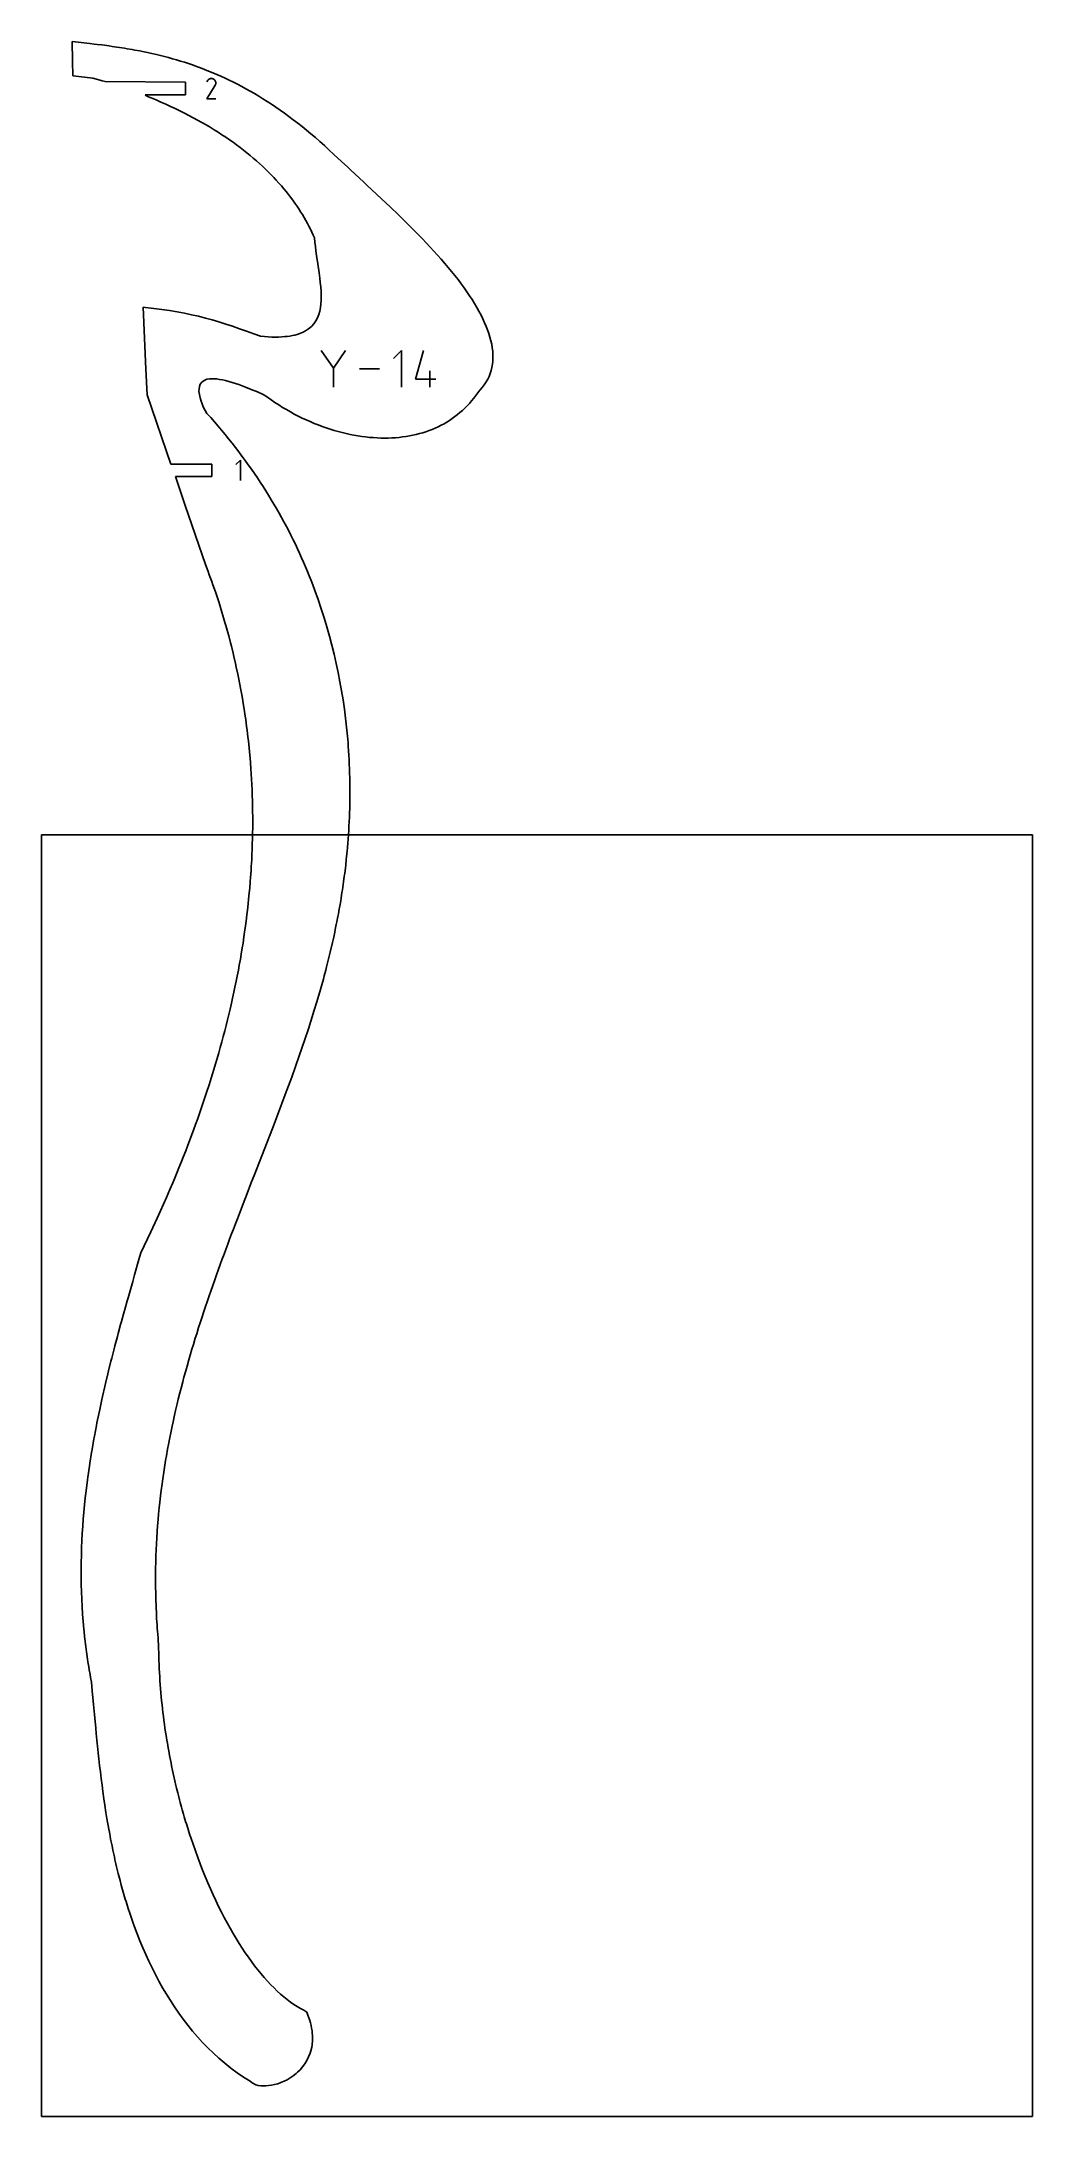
# Model space of a CAD drawing. Extents: x 0 to 216, y 0 to 452.
import ezdxf

# ---------------------------------------------------------------- set-up
doc = ezdxf.new("R2010")
doc.units = 0

msp = doc.modelspace()

# ---------------------------------------------------------------- linework, layer by layer
at = {"layer": 'annotation', "color": 1}
for p, q in [((36.154272, 443.777804), (36.025224, 443.530253)), ((36.256682, 443.923024), (36.154272, 443.777804)), ((36.379552, 444.044248), (36.256682, 443.923024)), ((36.519143, 444.140507), (36.379552, 444.044248)), ((36.67172, 444.210829), (36.519143, 444.140507)), ((36.833546, 444.254244), (36.67172, 444.210829)), ((37.000883, 444.269781), (36.833546, 444.254244)), ((37.169995, 444.25647), (37.000883, 444.269781)), ((37.337144, 444.213338), (37.169995, 444.25647)), ((37.498595, 444.139417), (37.337144, 444.213338)), ((37.642996, 444.036879), (37.498595, 444.139417)), ((37.498595, 444.139417), (37.498595, 444.139417)), ((37.76373, 443.913834), (37.642996, 444.036879)), ((37.859725, 443.774053), (37.76373, 443.913834)), ((37.929907, 443.621307), (37.859725, 443.774053)), ((37.973202, 443.459367), (37.929907, 443.621307)), ((37.988537, 443.292005), (37.973202, 443.459367)), ((37.974838, 443.122991), (37.988537, 443.292005)), ((36.022449, 439.844466), (37.838561, 442.768174)), ((37.987869, 439.844466), (36.022449, 439.844466)), ((37.838561, 442.768174), (37.840732, 442.770861)), ((37.838561, 442.768174), (37.838561, 442.768174)), ((37.840732, 442.770861), (37.842814, 442.77357)), ((37.842814, 442.77357), (37.844821, 442.776325)), ((37.844821, 442.776325), (37.846766, 442.779149)), ((37.846766, 442.779149), (37.848663, 442.782064)), ((37.848663, 442.782064), (37.850526, 442.785093)), ((37.850526, 442.785093), (37.852368, 442.788259)), ((37.852368, 442.788259), (37.854203, 442.791585)), ((37.854203, 442.791585), (37.856045, 442.795094)), ((37.856045, 442.795094), (37.931032, 442.956097)), ((37.856045, 442.795094), (37.856045, 442.795094)), ((37.931032, 442.956097), (37.974838, 443.122991)), ((63.57753, 381.100956), (60.901516, 384.970838)), ((66.253042, 384.970838), (63.57753, 381.100956)), ((78.440504, 384.970587), (76.656997, 383.186577)), ((78.440504, 376.948078), (78.440504, 384.970587)), ((81.448693, 378.731584), (83.227672, 384.970587)), ((63.57753, 381.412378), (63.57753, 376.947826)), ((73.64906, 380.959332), (69.262489, 380.959332)), ((84.567943, 376.948078), (84.567943, 380.511066)), ((85.903183, 378.731584), (81.448693, 378.731584)), ((43.363407, 361.086866), (42.366943, 360.090121)), ((43.363407, 356.604606), (43.363407, 361.086866))]:
    msp.add_line(p, q, dxfattribs=at)
at = {"layer": 'boundary', "color": 5}
for p, q in [((7.987882, 452.171259), (6.6675, 452.31788)), ((6.6675, 452.31788), (6.749402, 448.02456)), ((6.749402, 448.02456), (6.82789, 444.821849)), ((9.876492, 451.9614), (7.987882, 452.171259)), ((10.529109, 451.884543), (9.876492, 451.9614)), ((11.49485, 451.770701), (10.529109, 451.884543)), ((12.134095, 451.690928), (11.49485, 451.770701)), ((13.122658, 451.567428), (12.134095, 451.690928)), ((13.749521, 451.483607), (13.122658, 451.567428)), ((14.760281, 451.348274), (13.749521, 451.483607)), ((15.375579, 451.259415), (14.760281, 451.348274)), ((16.407972, 451.110119), (15.375579, 451.259415)), ((17.012383, 451.015332), (16.407972, 451.110119)), ((18.065834, 450.849903), (17.012383, 451.015332)), ((18.659991, 450.748255), (18.065834, 450.849903)), ((19.734114, 450.564235), (18.659991, 450.748255)), ((20.318586, 450.455008), (19.734114, 450.564235)), ((21.413116, 450.249995), (20.318586, 450.455008)), ((21.98835, 450.132432), (21.413116, 450.249995)), ((23.103061, 449.904078), (21.98835, 450.132432)), ((23.669475, 449.777522), (23.103061, 449.904078)), ((25.086545, 449.455889), (23.669475, 449.777522)), ((25.939248, 449.24899), (25.086545, 449.455889)), ((26.794817, 449.032078), (25.939248, 449.24899)), ((27.653245, 448.804809), (26.794817, 449.032078)), ((28.514689, 448.56677), (27.653245, 448.804809)), ((29.379076, 448.317664), (28.514689, 448.56677)), ((30.24644, 448.056953), (29.379076, 448.317664)), ((31.116866, 447.784375), (30.24644, 448.056953)), ((6.82789, 444.821849), (9.33533, 444.552583)), ((9.33533, 444.552583), (11.202723, 444.352337)), ((11.202723, 444.352337), (11.977912, 444.129421)), ((11.977912, 444.129421), (12.468926, 443.988553)), ((12.468926, 443.988553), (13.244997, 443.756843)), ((13.244997, 443.756843), (13.833635, 443.580196)), ((13.833635, 443.580196), (31.34698, 443.430195)), ((31.990289, 447.499464), (31.116866, 447.784375)), ((31.34698, 443.430195), (31.34698, 440.684195)), ((32.866755, 447.201951), (31.990289, 447.499464)), ((33.746273, 446.891327), (32.866755, 447.201951)), ((34.62886, 446.567259), (33.746273, 446.891327)), ((35.514579, 446.229315), (34.62886, 446.567259)), ((36.403444, 445.877252), (35.514579, 446.229315)), ((37.295408, 445.510575), (36.403444, 445.877252)), ((38.190536, 445.128913), (37.295408, 445.510575)), ((39.088836, 444.731858), (38.190536, 445.128913)), ((39.990367, 444.319103), (39.088836, 444.731858)), ((40.894971, 443.890261), (39.990367, 444.319103)), ((41.802895, 443.444916), (40.894971, 443.890261)), ((42.714017, 442.982761), (41.802895, 443.444916)), ((31.34698, 440.684195), (22.609255, 440.684196)), ((22.609255, 440.684196), (23.103653, 440.336349)), ((23.103653, 440.336349), (23.853284, 440.0318)), ((23.853284, 440.0318), (24.945219, 439.579231)), ((24.945219, 439.579231), (26.020071, 439.119418)), ((26.020071, 439.119418), (27.07786, 438.65265)), ((43.62838, 442.503364), (42.714017, 442.982761)), ((44.545944, 442.006437), (43.62838, 442.503364)), ((45.466773, 441.491507), (44.545944, 442.006437)), ((46.390859, 440.958152), (45.466773, 441.491507)), ((47.318213, 440.406206), (46.390859, 440.958152)), ((48.248797, 439.835153), (47.318213, 440.406206)), ((49.182685, 439.24477), (48.248797, 439.835153)), ((50.119801, 438.634527), (49.182685, 439.24477)), ((27.07786, 438.65265), (28.118675, 438.178868)), ((28.118675, 438.178868), (29.142585, 437.698395)), ((29.142585, 437.698395), (30.149634, 437.211292)), ((30.149634, 437.211292), (31.139843, 436.717682)), ((31.139843, 436.717682), (32.113315, 436.217804)), ((32.113315, 436.217804), (33.070097, 435.711717)), ((33.070097, 435.711717), (34.01019, 435.199621)), ((34.01019, 435.199621), (34.933647, 434.681571)), ((34.933647, 434.681571), (35.840568, 434.157817)), ((51.060237, 438.004121), (50.119801, 438.634527)), ((52.003919, 437.353275), (51.060237, 438.004121)), ((52.950858, 436.681516), (52.003919, 437.353275)), ((53.901049, 435.988518), (52.950858, 436.681516)), ((54.854531, 435.273987), (53.901049, 435.988518)), ((55.811198, 434.537569), (54.854531, 435.273987)), ((56.771053, 433.778878), (55.811198, 434.537569)), ((35.840568, 434.157817), (36.731006, 433.628541)), ((36.731006, 433.628541), (37.604935, 433.093719)), ((37.604935, 433.093719), (38.462495, 432.553603)), ((38.462495, 432.553603), (39.303707, 432.008338)), ((39.303707, 432.008338), (40.128582, 431.458017)), ((40.128582, 431.458017), (40.937299, 430.902875)), ((40.937299, 430.902875), (41.729777, 430.342961)), ((41.729777, 430.342961), (42.506067, 429.778388)), ((42.506067, 429.778388), (43.266221, 429.20938)), ((57.734141, 432.9975), (56.771053, 433.778878)), ((58.700514, 432.193129), (57.734141, 432.9975)), ((59.669923, 431.365493), (58.700514, 432.193129)), ((60.642544, 430.514279), (59.669923, 431.365493)), ((61.618177, 429.6389), (60.642544, 430.514279)), ((43.266221, 429.20938), (44.010409, 428.636153)), ((44.010409, 428.636153), (44.738656, 428.05874)), ((44.738656, 428.05874), (45.45091, 427.477243)), ((45.45091, 427.477243), (46.147304, 426.891978)), ((46.147304, 426.891978), (46.827942, 426.302824)), ((46.827942, 426.302824), (47.492749, 425.710178)), ((47.492749, 425.710178), (48.141957, 425.114053)), ((62.596923, 428.739214), (61.618177, 429.6389)), ((63.698924, 427.707719), (62.596923, 428.739214)), ((65.326087, 426.178604), (63.698924, 427.707719)), ((66.702311, 424.889351), (65.326087, 426.178604)), ((48.141957, 425.114053), (48.77543, 424.514505)), ((48.77543, 424.514505), (49.393369, 423.911865)), ((49.393369, 423.911865), (49.995822, 423.306095)), ((49.995822, 423.306095), (50.58283, 422.697521)), ((50.58283, 422.697521), (51.154475, 422.08613)), ((51.154475, 422.08613), (51.71077, 421.472221)), ((51.71077, 421.472221), (52.251792, 420.855613)), ((52.251792, 420.855613), (52.777591, 420.23684)), ((67.320853, 424.331571), (66.702311, 424.889351)), ((70.226111, 421.627234), (67.320853, 424.331571)), ((70.823118, 421.087456), (70.226111, 421.627234)), ((74.152224, 417.977028), (70.823118, 421.087456)), ((52.777591, 420.23684), (53.288293, 419.61572)), ((53.288293, 419.61572), (53.783941, 418.992597)), ((53.783941, 418.992597), (54.264544, 418.36745)), ((54.264544, 418.36745), (54.730259, 417.740639)), ((54.730259, 417.740639), (55.181037, 417.112052)), ((55.181037, 417.112052), (55.617078, 416.481943)), ((55.617078, 416.481943), (56.038357, 415.850434)), ((75.975408, 416.25241), (74.152224, 417.977028)), ((77.791494, 414.508749), (75.975408, 416.25241)), ((56.038357, 415.850434), (56.444937, 415.217707)), ((56.444937, 415.217707), (56.836956, 414.583813)), ((56.836956, 414.583813), (57.21438, 413.94886)), ((57.21438, 413.94886), (57.577363, 413.313182)), ((57.577363, 413.313182), (57.925944, 412.676577)), ((57.925944, 412.676577), (58.260158, 412.039577)), ((58.260158, 412.039577), (58.579979, 411.401977)), ((79.589712, 412.749808), (77.791494, 414.508749)), ((81.359111, 410.979246), (79.589712, 412.749808)), ((58.579979, 411.401977), (58.88571, 410.7641)), ((58.88571, 410.7641), (59.177162, 410.126022)), ((59.177162, 410.126022), (59.454578, 409.48784)), ((59.454578, 409.48784), (59.563758, 408.591328)), ((59.563758, 408.591328), (59.660405, 407.629723)), ((59.660405, 407.629723), (59.777994, 406.655511)), ((82.983362, 409.308903), (81.359111, 410.979246)), ((83.834699, 408.415417), (82.983362, 409.308903)), ((84.672403, 407.521375), (83.834699, 408.415417)), ((85.495419, 406.627177), (84.672403, 407.521375)), ((59.777994, 406.655511), (59.911241, 405.672172)), ((59.911241, 405.672172), (60.177129, 403.854007)), ((60.177129, 403.854007), (60.467117, 401.875837)), ((86.302442, 405.73337), (85.495419, 406.627177)), ((87.092305, 404.840288), (86.302442, 405.73337)), ((87.863758, 403.948483), (87.092305, 404.840288)), ((88.615884, 403.058378), (87.863758, 403.948483)), ((89.347489, 402.170402), (88.615884, 403.058378)), ((60.467117, 401.875837), (60.624175, 400.737158)), ((60.624175, 400.737158), (60.738576, 399.770182)), ((60.738576, 399.770182), (60.830949, 398.817639)), ((60.830949, 398.817639), (60.89607, 397.882935)), ((90.057475, 401.285079), (89.347489, 402.170402)), ((90.7448, 400.402767), (90.057475, 401.285079)), ((91.408464, 399.524016), (90.7448, 400.402767)), ((92.047519, 398.649225), (91.408464, 399.524016)), ((92.661068, 397.778821), (92.047519, 398.649225)), ((22.675934, 394.351477), (22.168793, 394.406009)), ((22.168793, 394.406009), (22.760176, 380.888218)), ((24.489306, 394.147693), (22.675934, 394.351477)), ((26.233727, 393.920289), (24.489306, 394.147693)), ((27.917166, 393.668792), (26.233727, 393.920289)), ((29.547735, 393.392702), (27.917166, 393.668792)), ((60.610065, 393.530557), (60.39189, 392.77557)), ((60.767629, 394.323423), (60.610065, 393.530557)), ((60.870133, 395.150969), (60.767629, 394.323423)), ((60.922054, 395.94061), (60.870133, 395.150969)), ((60.89607, 397.882935), (60.928369, 396.969339)), ((60.932705, 396.450111), (60.922054, 395.94061)), ((60.928369, 396.969339), (60.932705, 396.450111)), ((93.247977, 396.913272), (92.661068, 397.778821)), ((93.807531, 396.053007), (93.247977, 396.913272)), ((94.338743, 395.198309), (93.807531, 396.053007)), ((94.840742, 394.349823), (94.338743, 395.198309)), ((95.312809, 393.507936), (94.840742, 394.349823)), ((31.133317, 393.091405), (29.547735, 393.392702)), ((32.681972, 392.764268), (31.133317, 393.091405)), ((34.201564, 392.410787), (32.681972, 392.764268)), ((35.699982, 392.030474), (34.201564, 392.410787)), ((37.185046, 391.622625), (35.699982, 392.030474)), ((38.664533, 391.186809), (37.185046, 391.622625)), ((40.146239, 390.722586), (38.664533, 391.186809)), ((41.63767, 390.229287), (40.146239, 390.722586)), ((43.146461, 389.706411), (41.63767, 390.229287)), ((44.679937, 389.153516), (43.146461, 389.706411)), ((46.245605, 388.570071), (44.679937, 389.153516)), ((57.491502, 389.230026), (57.036986, 388.990556)), ((58.193383, 389.687155), (57.491502, 389.230026)), ((58.799969, 390.202297), (58.193383, 389.687155)), ((59.317281, 390.771983), (58.799969, 390.202297)), ((59.75121, 391.393046), (59.317281, 390.771983)), ((60.107449, 392.06199), (59.75121, 391.393046)), ((60.39189, 392.77557), (60.107449, 392.06199)), ((95.75406, 392.672976), (95.312809, 393.507936)), ((96.163605, 391.845397), (95.75406, 392.672976)), ((96.54077, 391.025753), (96.163605, 391.845397)), ((96.884744, 390.214283), (96.54077, 391.025753)), ((97.184236, 389.438628), (96.884744, 390.214283)), ((97.460947, 388.643953), (97.184236, 389.438628)), ((47.703421, 388.062), (46.245605, 388.570071)), ((48.566336, 387.987481), (47.703421, 388.062)), ((49.392026, 387.934579), (48.566336, 387.987481)), ((50.181334, 387.902877), (49.392026, 387.934579)), ((50.934897, 387.892043), (50.181334, 387.902877)), ((51.653593, 387.901545), (50.934897, 387.892043)), ((52.338365, 387.930999), (51.653593, 387.901545)), ((52.989938, 387.979926), (52.338365, 387.930999)), ((53.503808, 388.03353), (52.989938, 387.979926)), ((54.097734, 388.11722), (53.503808, 388.03353)), ((54.660533, 388.219268), (54.097734, 388.11722)), ((55.193177, 388.339348), (54.660533, 388.219268)), ((55.696343, 388.476924), (55.193177, 388.339348)), ((56.246818, 388.660318), (55.696343, 388.476924)), ((57.036986, 388.990556), (56.246818, 388.660318)), ((97.701975, 387.858806), (97.460947, 388.643953)), ((97.906613, 387.083642), (97.701975, 387.858806)), ((98.074147, 386.318787), (97.906613, 387.083642)), ((98.203655, 385.564704), (98.074147, 386.318787)), ((98.294256, 384.82176), (98.203655, 385.564704)), ((98.34526, 384.09028), (98.294256, 384.82176)), ((22.760176, 380.888218), (23.019062, 375.320944)), ((97.508346, 379.328358), (97.763313, 379.967427)), ((97.763313, 379.967427), (97.971234, 380.620935)), ((97.971234, 380.620935), (98.133306, 381.28842)), ((98.133306, 381.28842), (98.250603, 381.969549)), ((98.250603, 381.969549), (98.324403, 382.663855)), ((98.324403, 382.663855), (98.35555, 383.370873)), ((98.35555, 383.370873), (98.34526, 384.09028)), ((34.307684, 376.05216), (34.310888, 376.631173)), ((34.387417, 375.392502), (34.307684, 376.05216)), ((34.310888, 376.631173), (34.392594, 377.13329)), ((34.392594, 377.13329), (34.570474, 377.611149)), ((34.570474, 377.611149), (34.909938, 378.07525)), ((34.909938, 378.07525), (35.412341, 378.443473)), ((35.412341, 378.443473), (36.040246, 378.678905)), ((36.040246, 378.678905), (36.58047, 378.776191)), ((36.58047, 378.776191), (37.110354, 378.809483)), ((37.110354, 378.809483), (37.679773, 378.796646)), ((37.679773, 378.796646), (38.212902, 378.7491)), ((38.212902, 378.7491), (38.771949, 378.669173)), ((38.771949, 378.669173), (39.428531, 378.547921)), ((39.428531, 378.547921), (40.107932, 378.393959)), ((40.107932, 378.393959), (40.805772, 378.211046)), ((40.805772, 378.211046), (41.517666, 378.002755)), ((41.517666, 378.002755), (42.239135, 377.772728)), ((42.239135, 377.772728), (42.965798, 377.524575)), ((42.965798, 377.524575), (43.693198, 377.261793)), ((43.693198, 377.261793), (44.416927, 376.988083)), ((44.416927, 376.988083), (45.683082, 376.482184)), ((45.683082, 376.482184), (47.04475, 375.915112)), ((47.04475, 375.915112), (48.307943, 375.373237)), ((94.608707, 375.118446), (95.045305, 375.720681)), ((95.045305, 375.720681), (95.467839, 376.341513)), ((95.467839, 376.341513), (95.989412, 376.924745)), ((95.989412, 376.924745), (96.446983, 377.501919)), ((96.446983, 377.501919), (96.851596, 378.095188)), ((96.851596, 378.095188), (97.204874, 378.704091)), ((97.204874, 378.704091), (97.508346, 379.328358)), ((23.019062, 375.320944), (28.176948, 360.218736)), ((34.554806, 374.648709), (34.387417, 375.392502)), ((34.774455, 373.927254), (34.554806, 374.648709)), ((34.980494, 373.367449), (34.774455, 373.927254)), ((35.171291, 372.894439), (34.980494, 373.367449)), ((35.387486, 372.397671), (35.171291, 372.894439)), ((35.629727, 371.876728), (35.387486, 372.397671)), ((36.030794, 371.246183), (35.629727, 371.876728)), ((36.853458, 370.33036), (36.030794, 371.246183)), ((48.307943, 375.373237), (49.20849, 374.785899)), ((49.20849, 374.785899), (50.027377, 374.202171)), ((50.027377, 374.202171), (50.853687, 373.638117)), ((50.853687, 373.638117), (51.686864, 373.093817)), ((51.686864, 373.093817), (52.526322, 372.569222)), ((52.526322, 372.569222), (53.371626, 372.064457)), ((53.371626, 372.064457), (54.222043, 371.579338)), ((54.222043, 371.579338), (55.076979, 371.114065)), ((55.076979, 371.114065), (55.935981, 370.668482)), ((90.058865, 370.543526), (90.618464, 370.976478)), ((90.618464, 370.976478), (91.164847, 371.428321)), ((91.164847, 371.428321), (91.697713, 371.899084)), ((91.697713, 371.899084), (92.217099, 372.388666)), ((92.217099, 372.388666), (92.723006, 372.897099)), ((92.723006, 372.897099), (93.215155, 373.424272)), ((93.215155, 373.424272), (93.693553, 373.970264)), ((93.693553, 373.970264), (94.158115, 374.534998)), ((94.158115, 374.534998), (94.608707, 375.118446)), ((37.662948, 369.411538), (36.853458, 370.33036)), ((38.459265, 368.489771), (37.662948, 369.411538)), ((39.242455, 367.565144), (38.459265, 368.489771)), ((40.012588, 366.637752), (39.242455, 367.565144)), ((40.769863, 365.707608), (40.012588, 366.637752)), ((55.935981, 370.668482), (56.79844, 370.242752)), ((56.79844, 370.242752), (57.663775, 369.836743)), ((57.663775, 369.836743), (58.531321, 369.450485)), ((58.531321, 369.450485), (59.400678, 369.084081)), ((59.400678, 369.084081), (60.2711, 368.737423)), ((60.2711, 368.737423), (61.142201, 368.410592)), ((61.142201, 368.410592), (62.013408, 368.103516)), ((62.013408, 368.103516), (62.883991, 367.816266)), ((62.883991, 367.816266), (63.753662, 367.548763)), ((63.753662, 367.548763), (64.621704, 367.301134)), ((64.621704, 367.301134), (65.487624, 367.073178)), ((65.487624, 367.073178), (66.35095, 366.865088)), ((66.35095, 366.865088), (67.211229, 366.676677)), ((67.211229, 366.676677), (68.067809, 366.508079)), ((68.067809, 366.508079), (68.92029, 366.359215)), ((80.172713, 366.340719), (80.911916, 366.486113)), ((80.911916, 366.486113), (81.640828, 366.650851)), ((81.640828, 366.650851), (82.358953, 366.834987)), ((82.358953, 366.834987), (83.066082, 367.038408)), ((83.066082, 367.038408), (83.762072, 367.261213)), ((83.762072, 367.261213), (84.446624, 367.503229)), ((84.446624, 367.503229), (85.119455, 367.764518)), ((85.119455, 367.764518), (85.780372, 368.045029)), ((85.780372, 368.045029), (86.429298, 368.344691)), ((86.429298, 368.344691), (87.065856, 368.66349)), ((87.065856, 368.66349), (87.689972, 369.00149)), ((87.689972, 369.00149), (88.301468, 369.358432)), ((88.301468, 369.358432), (88.900238, 369.734491)), ((88.900238, 369.734491), (89.48609, 370.129502)), ((89.48609, 370.129502), (90.058865, 370.543526)), ((41.514365, 364.774819), (40.769863, 365.707608)), ((42.246071, 363.839385), (41.514365, 364.774819)), ((42.965183, 362.901386), (42.246071, 363.839385)), ((43.671725, 361.960928), (42.965183, 362.901386)), ((44.365762, 361.018068), (43.671725, 361.960928)), ((68.92029, 366.359215), (69.768219, 366.230211)), ((69.768219, 366.230211), (70.611009, 366.120799)), ((70.611009, 366.120799), (71.448296, 366.031191)), ((71.448296, 366.031191), (72.279574, 365.961198)), ((72.279574, 365.961198), (73.104409, 365.910947)), ((73.104409, 365.910947), (73.922492, 365.880368)), ((73.922492, 365.880368), (74.733217, 365.869271)), ((74.733217, 365.869271), (75.53629, 365.878014)), ((75.53629, 365.878014), (76.331263, 365.90626)), ((76.331263, 365.90626), (77.117905, 365.954178)), ((77.117905, 365.954178), (77.895619, 366.021545)), ((77.895619, 366.021545), (78.664284, 366.108468)), ((78.664284, 366.108468), (79.423421, 366.214888)), ((79.423421, 366.214888), (80.172713, 366.340719)), ((28.176948, 360.218736), (37.135772, 360.218736)), ((37.135772, 357.472736), (29.176324, 357.472736)), ((29.176324, 357.472736), (31.269075, 351.165037)), ((37.135772, 360.218736), (37.135772, 357.472736)), ((45.047459, 360.072742), (44.365762, 361.018068)), ((45.716896, 359.12518), (45.047459, 360.072742)), ((46.374228, 358.175375), (45.716896, 359.12518)), ((47.019328, 357.223212), (46.374228, 358.175375)), ((47.652514, 356.269016), (47.019328, 357.223212)), ((48.273764, 355.312751), (47.652514, 356.269016)), ((48.883208, 354.354386), (48.273764, 355.312751)), ((49.480978, 353.394123), (48.883208, 354.354386)), ((50.067054, 352.431817), (49.480978, 353.394123)), ((31.269075, 351.165037), (35.723664, 338.287431)), ((50.641635, 351.467676), (50.067054, 352.431817)), ((51.204785, 350.501755), (50.641635, 351.467676)), ((51.756514, 349.534105), (51.204785, 350.501755)), ((52.297075, 348.564692), (51.756514, 349.534105)), ((52.826449, 347.59366), (52.297075, 348.564692)), ((53.344733, 346.621011), (52.826449, 347.59366)), ((53.852048, 345.646793), (53.344733, 346.621011)), ((54.348445, 344.671208), (53.852048, 345.646793)), ((54.834096, 343.694071), (54.348445, 344.671208)), ((55.308954, 342.715663), (54.834096, 343.694071)), ((55.773219, 341.735812), (55.308954, 342.715663)), ((56.226926, 340.754744), (55.773219, 341.735812)), ((56.670197, 339.772526), (56.226926, 340.754744)), ((57.103061, 338.78908), (56.670197, 339.772526)), ((35.723664, 338.287431), (36.292962, 336.777643)), ((36.292962, 336.777643), (36.554657, 336.093)), ((36.554657, 336.093), (37.098861, 334.578909)), ((57.52563, 337.804573), (57.103061, 338.78908)), ((57.938033, 336.818948), (57.52563, 337.804573)), ((58.340284, 335.832403), (57.938033, 336.818948)), ((58.732508, 334.844875), (58.340284, 335.832403)), ((59.114772, 333.856496), (58.732508, 334.844875)), ((37.098861, 334.578909), (37.350034, 333.889526)), ((37.350034, 333.889526), (37.86917, 332.371784)), ((37.86917, 332.371784), (38.110039, 331.677217)), ((38.110039, 331.677217), (38.603862, 330.156496)), ((59.567092, 332.6487), (59.114772, 333.856496)), ((60.278693, 330.666535), (59.567092, 332.6487)), ((60.951755, 328.681631), (60.278693, 330.666535)), ((38.603862, 330.156496), (38.834427, 329.456247)), ((38.834427, 329.456247), (39.303227, 327.933055)), ((39.303227, 327.933055), (39.523687, 327.226599)), ((39.523687, 327.226599), (39.967358, 325.701616)), ((39.967358, 325.701616), (40.177711, 324.988551)), ((61.586882, 326.694426), (60.951755, 328.681631)), ((62.184731, 324.705325), (61.586882, 326.694426)), ((40.177711, 324.988551), (40.596376, 323.4623)), ((40.596376, 323.4623), (40.796669, 322.742131)), ((40.796669, 322.742131), (41.190325, 321.215322)), ((41.190325, 321.215322), (41.380523, 320.487643)), ((62.745953, 322.714872), (62.184731, 324.705325)), ((63.270985, 320.723448), (62.745953, 322.714872)), ((41.380523, 320.487643), (41.749397, 318.960632)), ((41.749397, 318.960632), (41.929507, 318.224965)), ((41.929507, 318.224965), (42.273657, 316.698478)), ((42.273657, 316.698478), (42.443652, 315.954461)), ((63.760362, 318.731618), (63.270985, 320.723448)), ((64.214747, 316.739816), (63.760362, 318.731618)), ((64.634575, 314.748556), (64.214747, 316.739816)), ((42.443652, 315.954461), (42.763194, 314.428973)), ((42.763194, 314.428973), (42.922935, 313.676125)), ((42.922935, 313.676125), (43.21809, 312.152265)), ((43.21809, 312.152265), (43.367502, 311.390237)), ((65.020454, 312.758277), (64.634575, 314.748556)), ((65.372814, 310.769599), (65.020454, 312.758277)), ((43.367502, 311.390237), (43.638415, 309.868413)), ((43.638415, 309.868413), (43.777395, 309.096811)), ((43.777395, 309.096811), (44.024234, 307.577665)), ((44.024234, 307.577665), (44.15264, 306.796091)), ((65.692199, 308.782916), (65.372814, 310.769599)), ((65.979128, 306.79885), (65.692199, 308.782916)), ((44.15264, 306.796091), (44.375623, 305.280098)), ((44.375623, 305.280098), (44.493284, 304.48818)), ((44.493284, 304.48818), (44.69255, 302.975903)), ((66.234064, 304.817894), (65.979128, 306.79885)), ((66.457592, 302.840665), (66.234064, 304.817894)), ((44.69255, 302.975903), (44.799259, 302.173317)), ((44.799259, 302.173317), (44.975208, 300.66523)), ((44.975208, 300.66523), (45.07083, 299.851629)), ((45.07083, 299.851629), (45.223565, 298.34826)), ((66.650086, 300.867601), (66.457592, 302.840665)), ((66.775835, 299.408448), (66.650086, 300.867601)), ((66.812205, 298.899412), (66.775835, 299.408448)), ((66.91548, 297.450733), (66.812205, 298.899412)), ((45.223565, 298.34826), (45.307839, 297.523212)), ((45.307839, 297.523212), (45.437618, 296.025114)), ((45.437618, 296.025114), (45.51033, 295.188423)), ((45.51033, 295.188423), (45.617581, 293.695997)), ((66.944382, 296.936669), (66.91548, 297.450733)), ((67.025811, 295.498911), (66.944382, 296.936669)), ((67.047191, 294.979826), (67.025811, 295.498911)), ((67.107294, 293.553666), (67.047191, 294.979826)), ((45.617581, 293.695997), (45.67848, 292.847215)), ((45.67848, 292.847215), (45.763317, 291.361071)), ((45.763317, 291.361071), (45.812141, 290.499991)), ((45.812141, 290.499991), (45.874963, 289.020552)), ((67.121091, 293.029627), (67.107294, 293.553666)), ((67.160474, 291.615655), (67.121091, 293.029627)), ((67.166676, 291.086743), (67.160474, 291.615655)), ((67.18596, 289.685471), (67.166676, 291.086743)), ((67.184487, 289.151703), (67.18596, 289.685471)), ((45.874963, 289.020552), (45.911456, 288.146815)), ((45.911456, 288.146815), (45.95255, 286.674644)), ((45.95255, 286.674644), (45.976391, 285.787989)), ((45.976391, 285.787989), (45.996173, 284.323587)), ((67.101743, 283.94809), (67.139109, 285.308023)), ((67.139109, 285.308023), (67.155954, 285.851076)), ((67.155954, 285.851076), (67.175058, 287.225251)), ((67.175058, 287.225251), (67.18421, 287.763681)), ((67.18421, 287.763681), (67.184487, 289.151703)), ((46.003509, 281.054192), (45.981627, 279.606701)), ((45.996173, 284.323587), (46.007098, 283.423718)), ((46.005776, 281.967504), (46.003509, 281.054192)), ((46.007098, 283.423718), (46.005776, 281.967504)), ((66.917785, 280.174283), (66.989734, 281.503918)), ((66.989734, 281.503918), (67.022095, 282.055642)), ((67.022095, 282.055642), (67.077132, 283.400625)), ((67.077132, 283.400625), (67.101743, 283.94809)), ((45.893911, 276.300398), (45.831902, 274.871866)), ((45.923592, 277.241393), (45.893911, 276.300398)), ((45.965842, 278.679652), (45.923592, 277.241393)), ((45.981627, 279.606701), (45.965842, 278.679652)), ((66.582239, 275.884466), (66.637752, 276.447666)), ((66.637752, 276.447666), (66.741628, 277.745099)), ((66.741628, 277.745099), (66.789474, 278.304726)), ((66.789474, 278.304726), (66.877699, 279.618495)), ((66.877699, 279.618495), (66.917785, 280.174283)), ((45.648259, 271.528667), (45.547779, 270.121015)), ((45.706598, 272.498286), (45.648259, 271.528667)), ((45.788062, 273.91666), (45.706598, 272.498286)), ((45.831902, 274.871866), (45.788062, 273.91666)), ((66.050028, 270.959176), (66.196522, 272.20463)), ((66.196522, 272.20463), (66.26731, 272.774177)), ((66.26731, 272.774177), (66.400324, 274.037422)), ((66.400324, 274.037422), (66.463502, 274.603923)), ((66.463502, 274.603923), (66.582239, 275.884466)), ((45.355568, 267.740323), (45.267171, 266.741246)), ((45.474585, 269.136805), (45.355568, 267.740323)), ((45.547779, 270.121015), (45.474585, 269.136805)), ((65.462393, 266.799824), (65.555389, 267.376436)), ((65.555389, 267.376436), (65.726698, 268.585027)), ((65.726698, 268.585027), (65.812391, 269.159629)), ((65.812391, 269.159629), (65.971723, 270.386917)), ((65.971723, 270.386917), (66.050028, 270.959176)), ((44.871609, 262.969634), (44.751883, 261.940397)), ((45.026257, 264.342354), (44.871609, 262.969634)), ((45.130151, 265.356406), (45.026257, 264.342354)), ((45.267171, 266.741246), (45.130151, 265.356406)), ((64.676398, 262.132526), (64.879375, 263.28267)), ((64.879375, 263.28267), (64.986475, 263.862077)), ((64.986475, 263.862077), (65.179641, 265.032097)), ((65.179641, 265.032097), (65.279745, 265.610316)), ((65.279745, 265.610316), (65.462393, 266.799824)), ((44.256064, 258.188946), (44.103544, 257.128901)), ((44.444289, 259.535815), (44.256064, 258.188946)), ((44.580255, 260.580389), (44.444289, 259.535815)), ((44.751883, 261.940397), (44.580255, 260.580389)), ((63.655663, 257.064143), (63.88331, 258.152393)), ((63.88331, 258.152393), (64.010005, 258.732705)), ((64.010005, 258.732705), (64.230204, 259.841986)), ((64.230204, 259.841986), (64.350612, 260.422451)), ((64.350612, 260.422451), (64.56255, 261.552342)), ((64.56255, 261.552342), (64.676398, 262.132526)), ((43.510354, 253.40082), (43.323743, 252.309375)), ((43.729938, 254.719951), (43.510354, 253.40082)), ((43.899348, 255.795612), (43.729938, 254.719951)), ((44.103544, 257.128901), (43.899348, 255.795612)), ((62.616726, 252.639948), (62.910063, 253.793918)), ((62.910063, 253.793918), (63.383944, 255.903465)), ((63.383944, 255.903465), (63.655663, 257.064143)), ((42.885176, 249.897548), (42.636621, 248.608132)), ((43.08934, 251.004848), (42.885176, 249.897548)), ((43.323743, 252.309375), (43.08934, 251.004848)), ((61.608294, 248.664098), (61.928021, 249.896355)), ((61.928021, 249.896355), (62.122781, 250.618613)), ((62.122781, 250.618613), (62.616726, 252.639948)), ((41.91224, 245.071723), (41.637107, 243.814069)), ((42.152465, 246.211085), (41.91224, 245.071723)), ((42.414653, 247.484843), (42.152465, 246.211085)), ((42.636621, 248.608132), (42.414653, 247.484843)), ((59.922855, 242.747776), (60.619141, 245.18147)), ((60.619141, 245.18147), (61.069717, 246.700806)), ((61.069717, 246.700806), (61.401666, 247.928234)), ((61.401666, 247.928234), (61.608294, 248.664098)), ((40.813615, 240.245768), (40.514683, 239.021935)), ((41.091079, 241.41754), (40.813615, 240.245768)), ((41.378435, 242.658565), (41.091079, 241.41754)), ((41.637107, 243.814069), (41.378435, 242.658565)), ((58.688351, 238.758984), (59.424491, 241.170295)), ((59.424491, 241.170295), (59.922855, 242.747776)), ((39.592367, 235.423191), (39.272449, 234.235311)), ((39.9083, 236.627675), (39.592367, 235.423191)), ((40.218114, 237.833858), (39.9083, 236.627675)), ((40.514683, 239.021935), (40.218114, 237.833858)), ((57.371988, 234.734178), (58.142398, 237.121544)), ((58.142398, 237.121544), (58.688351, 238.758984)), ((38.607546, 231.845177), (38.252058, 230.607696)), ((38.936899, 233.014383), (38.607546, 231.845177)), ((39.272449, 234.235311), (38.936899, 233.014383)), ((54.521686, 226.575138), (56.1293, 231.236846)), ((56.1293, 231.236846), (57.371988, 234.734178)), ((37.192628, 227.073875), (36.796596, 225.803227)), ((37.538427, 228.203847), (37.192628, 227.073875)), ((37.914087, 229.457835), (37.538427, 228.203847)), ((38.252058, 230.607696), (37.914087, 229.457835)), ((53.100919, 222.81149), (54.521686, 226.575138)), ((35.668114, 222.3178), (35.230606, 221.013746)), ((36.027108, 223.406299), (35.668114, 222.3178)), ((36.443799, 224.693654), (36.027108, 223.406299)), ((36.796596, 225.803227), (36.443799, 224.693654)), ((51.431284, 218.267378), (53.100919, 222.81149)), ((34.038823, 217.581288), (33.558983, 216.243578)), ((34.40759, 218.625944), (34.038823, 217.581288)), ((34.866258, 219.946842), (34.40759, 218.625944)), ((35.230606, 221.013746), (34.866258, 219.946842)), ((50.66901, 216.306081), (51.431284, 218.267378)), ((32.310179, 212.868893), (31.787125, 211.497179)), ((32.685207, 213.867139), (32.310179, 212.868893)), ((33.186601, 215.221803), (32.685207, 213.867139)), ((33.558983, 216.243578), (33.186601, 215.221803)), ((49.01895, 212.026379), (49.816577, 214.056527)), ((49.816577, 214.056527), (50.66901, 216.306081)), ((30.488192, 208.18516), (29.921318, 206.779071)), ((30.865575, 209.1343), (30.488192, 208.18516)), ((31.410442, 210.523138), (30.865575, 209.1343)), ((31.787125, 211.497179), (31.410442, 210.523138)), ((47.338622, 207.706794), (48.167518, 209.806744)), ((48.167518, 209.806744), (49.01895, 212.026379)), ((28.955178, 204.432102), (28.579383, 203.534971)), ((29.544233, 205.855584), (28.955178, 204.432102)), ((29.921318, 206.779071), (29.544233, 205.855584)), ((45.638381, 203.346869), (46.493817, 205.517448)), ((46.493817, 205.517448), (47.338622, 207.706794)), ((27.211548, 200.352621), (25.933849, 197.446691)), ((27.967976, 202.094015), (27.211548, 200.352621)), ((28.579383, 203.534971), (27.967976, 202.094015)), ((43.928865, 198.945852), (44.805455, 201.187674)), ((44.805455, 201.187674), (45.638381, 203.346869)), ((25.194035, 195.818506), (23.826396, 192.842134)), ((25.933849, 197.446691), (25.194035, 195.818506)), ((41.823839, 193.456579), (42.268344, 194.614708)), ((42.268344, 194.614708), (42.671334, 195.675997)), ((42.671334, 195.675997), (43.112836, 196.816361)), ((43.112836, 196.816361), (43.928865, 198.945852)), ((23.112453, 191.334467), (21.65369, 188.285302)), ((23.826396, 192.842134), (23.112453, 191.334467)), ((40.141771, 188.984996), (40.589501, 190.178797)), ((40.589501, 190.178797), (40.980105, 191.226298)), ((40.980105, 191.226298), (41.426745, 192.402303)), ((41.426745, 192.402303), (41.823839, 193.456579)), ((21.2352, 186.814372), (20.271864, 183.459596)), ((21.65369, 188.285302), (21.2352, 186.814372)), ((38.486822, 184.468674), (38.934109, 185.697948)), ((38.934109, 185.697948), (39.310201, 186.732524)), ((39.310201, 186.732524), (39.758248, 187.944088)), ((39.758248, 187.944088), (40.141771, 188.984996)), ((19.862227, 182.013302), (18.848561, 178.464751)), ((20.271864, 183.459596), (19.862227, 182.013302)), ((36.870836, 179.906217), (37.313554, 181.170503)), ((37.313554, 181.170503), (37.673202, 182.193283)), ((37.673202, 182.193283), (38.11877, 183.440142)), ((38.11877, 183.440142), (38.486822, 184.468674)), ((18.653521, 177.766611), (18.129617, 175.906395)), ((18.848561, 178.464751), (18.653521, 177.766611)), ((35.305738, 175.295884), (35.739584, 176.594539)), ((35.739584, 176.594539), (36.081138, 177.607136)), ((36.081138, 177.607136), (36.520055, 178.888718)), ((36.520055, 178.888718), (36.870836, 179.906217)), ((17.227353, 172.630317), (16.694757, 170.672459)), ((17.410539, 173.308656), (17.227353, 172.630317)), ((17.940093, 175.217855), (17.410539, 173.308656)), ((18.129617, 175.906395), (17.940093, 175.217855)), ((33.803888, 170.635903), (34.224242, 171.9678)), ((34.224242, 171.9678), (34.546169, 172.972185)), ((34.546169, 172.972185), (34.973823, 174.28764)), ((34.973823, 174.28764), (35.305738, 175.295884)), ((15.985943, 167.998839), (15.817525, 167.341881)), ((16.518656, 170.00474), (15.985943, 167.998839)), ((16.694757, 170.672459), (16.518656, 170.00474)), ((32.779423, 167.287929), (33.080456, 168.286645)), ((33.080456, 168.286645), (33.492234, 169.63473)), ((33.492234, 169.63473), (33.803888, 170.635903)), ((15.127438, 164.642262), (14.603591, 162.542643)), ((15.287681, 165.288586), (15.127438, 164.642262)), ((15.817525, 167.341881), (15.287681, 165.288586)), ((31.417432, 162.552344), (31.696337, 163.548363)), ((31.696337, 163.548363), (32.087258, 164.92728)), ((32.087258, 164.92728), (32.377395, 165.924199)), ((32.377395, 165.924199), (32.779423, 167.287929)), ((13.794518, 159.135171), (13.29301, 156.947142)), ((13.937381, 159.761913), (13.794518, 159.135171)), ((14.45188, 161.906508), (13.937381, 159.761913)), ((14.603591, 162.542643), (14.45188, 161.906508)), ((30.150416, 157.757972), (30.406116, 158.755034)), ((30.406116, 158.755034), (30.771327, 160.162667)), ((30.771327, 160.162667), (31.038763, 161.158714)), ((31.038763, 161.158714), (31.417432, 162.552344)), ((12.674057, 154.099208), (12.549237, 153.487269)), ((13.159127, 156.328595), (12.674057, 154.099208)), ((13.29301, 156.947142), (13.159127, 156.328595)), ((28.990243, 152.901712), (29.221687, 153.904198)), ((29.221687, 153.904198), (29.556191, 155.337793)), ((29.556191, 155.337793), (29.799934, 156.336969)), ((29.799934, 156.336969), (30.150416, 157.757972)), ((11.968772, 150.611489), (11.528093, 148.306861)), ((12.084386, 151.21884), (11.968772, 150.611489)), ((12.549237, 153.487269), (12.084386, 151.21884)), ((28.155212, 148.993112), (28.454158, 150.449298)), ((28.454158, 150.449298), (28.672963, 151.456349)), ((28.672963, 151.456349), (28.990243, 152.901712)), ((10.911444, 144.757829), (10.530346, 142.391114)), ((11.008724, 145.364069), (10.911444, 144.757829)), ((11.421587, 147.701551), (11.008724, 145.364069)), ((11.528093, 148.306861), (11.421587, 147.701551)), ((27.218161, 144.018845), (27.477082, 145.49366)), ((27.477082, 145.49366), (27.66983, 146.514071)), ((27.66983, 146.514071), (27.949276, 147.980095)), ((27.949276, 147.980095), (28.155212, 148.993112)), ((10.442372, 141.780425), (10.096872, 139.388734)), ((10.530346, 142.391114), (10.442372, 141.780425)), ((26.422027, 138.9783), (26.636687, 140.467045)), ((26.636687, 140.467045), (26.801772, 141.507075)), ((26.801772, 141.507075), (27.039009, 142.989436)), ((27.039009, 142.989436), (27.218161, 144.018845)), ((9.712122, 136.357639), (9.539246, 134.831562)), ((10.018411, 138.769642), (9.712122, 136.357639)), ((10.096872, 139.388734), (10.018411, 138.769642)), ((25.94464, 135.365385), (26.080242, 136.432075)), ((26.080242, 136.432075), (26.2714, 137.925827)), ((26.2714, 137.925827), (26.422027, 138.9783)), ((9.234828, 131.758626), (9.104318, 130.212025)), ((9.379923, 133.298503), (9.234828, 131.758626)), ((9.539246, 134.831562), (9.379923, 133.298503)), ((25.411935, 130.184542), (25.515705, 131.285626)), ((25.515705, 131.285626), (25.657682, 132.78515)), ((25.657682, 132.78515), (25.777708, 133.86803)), ((25.777708, 133.86803), (25.94464, 135.365385)), ((8.889049, 127.098966), (8.805368, 125.532599)), ((8.988907, 128.65882), (8.889049, 127.098966)), ((9.104318, 130.212025), (8.988907, 128.65882)), ((25.118316, 126.063987), (25.208668, 127.563094)), ((25.208668, 127.563094), (25.295491, 128.68445)), ((25.295491, 128.68445), (25.411935, 130.184542)), ((8.687809, 122.380807), (8.654876, 120.795447)), ((8.738083, 123.959828), (8.687809, 122.380807)), ((8.805368, 125.532599), (8.738083, 123.959828)), ((24.898128, 120.763185), (24.935431, 122.255194)), ((24.935431, 122.255194), (24.98555, 123.423705)), ((24.98555, 123.423705), (25.049433, 124.920157)), ((25.049433, 124.920157), (25.118316, 126.063987)), ((8.654876, 120.795447), (8.64003, 119.203989)), ((8.64003, 119.203989), (8.643558, 117.606542)), ((8.643558, 117.606542), (8.665945, 116.003098)), ((24.847862, 116.857135), (24.857264, 118.081849)), ((24.857264, 118.081849), (24.867795, 119.567741)), ((24.867795, 119.567741), (24.898128, 120.763185)), ((8.665945, 116.003098), (8.707609, 114.393758)), ((8.707609, 114.393758), (8.769065, 112.778687)), ((24.864059, 115.379157), (24.847862, 116.857135)), ((24.876843, 114.122765), (24.864059, 115.379157)), ((24.919532, 112.654539), (24.876843, 114.122765)), ((8.769065, 112.778687), (8.850635, 111.157971)), ((8.850635, 111.157971), (8.953074, 109.531677)), ((8.953074, 109.531677), (9.076451, 107.899926)), ((24.955739, 111.364202), (24.919532, 112.654539)), ((24.986974, 110.632591), (24.955739, 111.364202)), ((25.014304, 109.975644), (24.986974, 110.632591)), ((25.052046, 109.247066), (25.014304, 109.975644)), ((25.08574, 108.580839), (25.052046, 109.247066)), ((25.129946, 107.855524), (25.08574, 108.580839)), ((9.076451, 107.899926), (9.221443, 106.262897)), ((9.221443, 106.262897), (9.273339, 105.747729)), ((9.273339, 105.747729), (9.388376, 104.620634)), ((9.388376, 104.620634), (9.449082, 104.087671)), ((9.449082, 104.087671), (9.577686, 102.973261)), ((25.17024, 107.179729), (25.129946, 107.855524)), ((25.220902, 106.457857), (25.17024, 107.179729)), ((25.268031, 105.772134), (25.220902, 106.457857)), ((25.324905, 105.054024), (25.268031, 105.772134)), ((25.378989, 104.358171), (25.324905, 105.054024)), ((25.442187, 103.643967), (25.378989, 104.358171)), ((9.577686, 102.973261), (9.647951, 102.421939)), ((9.647951, 102.421939), (9.789943, 101.320915)), ((9.789943, 101.320915), (9.870363, 100.750641)), ((9.870363, 100.750641), (10.025429, 99.663779)), ((10.025429, 99.663779), (10.116697, 99.074054)), ((25.503569, 102.937609), (25.442187, 103.643967)), ((25.516597, 102.050128), (25.503569, 102.937609)), ((25.528851, 101.154388), (25.516597, 102.050128)), ((25.553684, 100.280364), (25.528851, 101.154388)), ((25.578349, 99.377714), (25.553684, 100.280364)), ((10.116697, 99.074054), (10.284427, 98.001969)), ((10.284427, 98.001969), (10.387309, 97.392293)), ((10.387309, 97.392293), (10.5676, 96.335619)), ((10.5676, 96.335619), (10.682884, 95.705539)), ((10.682884, 95.705539), (10.875276, 94.664913)), ((25.614552, 98.517632), (25.578349, 99.377714)), ((25.651711, 97.608035), (25.614552, 98.517632)), ((25.698596, 96.762294), (25.651711, 97.608035)), ((25.74819, 95.845687), (25.698596, 96.762294)), ((25.805355, 95.014686), (25.74819, 95.845687)), ((25.867467, 94.091076), (25.805355, 95.014686)), ((10.875276, 94.664913), (11.057802, 92.765148)), ((11.057802, 92.765148), (11.345616, 89.814583)), ((25.934392, 93.275176), (25.867467, 94.091076)), ((26.009196, 92.344627), (25.934392, 93.275176)), ((26.085299, 91.544118), (26.009196, 92.344627)), ((26.172779, 90.606693), (26.085299, 91.544118)), ((26.257635, 89.821853), (26.172779, 90.606693)), ((11.345616, 89.814583), (11.545356, 87.656874)), ((11.545356, 87.656874), (11.825694, 84.676539)), ((26.357886, 88.877692), (26.257635, 89.821853)), ((26.450872, 88.108813), (26.357886, 88.877692)), ((26.563923, 87.158139), (26.450872, 88.108813)), ((26.664629, 86.405424), (26.563923, 87.158139)), ((26.790591, 85.448433), (26.664629, 86.405424)), ((11.825694, 84.676539), (11.93994, 83.486688)), ((11.93994, 83.486688), (12.084013, 82.010673)), ((12.084013, 82.010673), (12.21132, 80.753765)), ((26.898453, 84.712058), (26.790591, 85.448433)), ((27.037342, 83.748936), (26.898453, 84.712058)), ((27.151837, 83.029079), (27.037342, 83.748936)), ((27.303615, 82.060237), (27.151837, 83.029079)), ((27.424344, 81.35704), (27.303615, 82.060237)), ((12.21132, 80.753765), (12.362318, 79.286288)), ((12.362318, 79.286288), (12.506064, 77.961745)), ((12.506064, 77.961745), (12.66634, 76.508099)), ((27.589161, 80.382798), (27.424344, 81.35704)), ((27.715618, 79.696347), (27.589161, 80.382798)), ((27.893405, 78.717073), (27.715618, 79.696347)), ((28.025114, 78.047437), (27.893405, 78.717073)), ((28.215911, 77.063544), (28.025114, 78.047437)), ((28.352435, 76.410761), (28.215911, 77.063544)), ((12.66634, 76.508099), (12.830448, 75.115423)), ((12.830448, 75.115423), (13.002049, 73.680743)), ((13.002049, 73.680743), (13.190512, 72.219734)), ((28.556258, 75.422715), (28.352435, 76.410761)), ((28.697143, 74.786815), (28.556258, 75.422715)), ((28.913945, 73.795143), (28.697143, 74.786815)), ((29.05881, 73.176125), (28.913945, 73.795143)), ((29.288538, 72.181321), (29.05881, 73.176125)), ((13.190512, 72.219734), (13.37515, 70.80909)), ((13.37515, 70.80909), (13.592453, 69.27984)), ((13.592453, 69.27984), (13.791577, 67.898135)), ((13.791577, 67.898135), (14.042452, 66.301095)), ((29.436927, 71.579147), (29.288538, 72.181321)), ((29.679554, 70.581794), (29.436927, 71.579147)), ((29.831107, 69.996409), (29.679554, 70.581794)), ((30.086479, 68.997145), (29.831107, 69.996409)), ((30.240866, 68.42847), (30.086479, 68.997145)), ((30.509176, 67.427809), (30.240866, 68.42847)), ((14.042452, 66.301095), (14.25704, 64.953048)), ((14.25704, 64.953048), (14.397221, 64.126102)), ((14.397221, 64.126102), (14.510035, 63.469317)), ((14.510035, 63.469317), (14.660571, 62.625804)), ((30.665943, 66.875752), (30.509176, 67.427809)), ((30.946828, 65.874445), (30.665943, 66.875752)), ((31.105748, 65.338887), (30.946828, 65.874445)), ((31.399268, 64.337589), (31.105748, 65.338887)), ((31.559949, 63.818389), (31.399268, 64.337589)), ((31.866017, 62.817809), (31.559949, 63.818389)), ((14.660571, 62.625804), (14.777485, 61.979022)), ((14.777485, 61.979022), (14.939061, 61.119101)), ((14.939061, 61.119101), (15.060132, 60.482886)), ((15.060132, 60.482886), (15.233397, 59.606848)), ((15.233397, 59.606848), (15.358581, 58.981638)), ((15.358581, 58.981638), (15.544325, 58.089725)), ((32.028149, 62.314849), (31.866017, 62.817809)), ((32.346483, 61.315757), (32.028149, 62.314849)), ((32.50979, 60.828823), (32.346483, 61.315757)), ((33.004572, 59.360828), (32.50979, 60.828823)), ((33.512027, 57.911473), (33.004572, 59.360828)), ((15.544325, 58.089725), (15.673675, 57.475964)), ((15.673675, 57.475964), (15.872624, 56.568458)), ((15.872624, 56.568458), (16.00617, 55.966603)), ((16.00617, 55.966603), (16.219105, 55.043834)), ((16.219105, 55.043834), (16.35673, 54.454257)), ((16.35673, 54.454257), (16.584412, 53.516716)), ((34.031835, 56.481366), (33.512027, 57.911473)), ((34.563609, 55.071073), (34.031835, 56.481366)), ((35.106952, 53.681166), (34.563609, 55.071073)), ((16.584412, 53.516716), (16.726102, 52.939854)), ((16.726102, 52.939854), (16.969215, 51.987903)), ((16.969215, 51.987903), (17.114846, 51.424012)), ((17.114846, 51.424012), (17.374363, 50.458123)), ((17.374363, 50.458123), (17.52392, 49.90758)), ((17.52392, 49.90758), (17.800543, 48.928377)), ((35.661439, 52.312304), (35.106952, 53.681166)), ((36.226674, 50.965047), (35.661439, 52.312304)), ((36.802318, 49.640001), (36.226674, 50.965047)), ((17.800543, 48.928377), (17.953852, 48.391491)), ((17.953852, 48.391491), (18.248551, 47.399511)), ((18.248551, 47.399511), (18.405566, 46.8765)), ((18.405566, 46.8765), (18.719068, 45.872378)), ((18.719068, 45.872378), (18.879617, 45.363475)), ((18.879617, 45.363475), (19.212828, 44.347983)), ((37.387987, 48.337782), (36.802318, 49.640001)), ((37.983279, 47.058985), (37.387987, 48.337782)), ((38.587772, 45.804276), (37.983279, 47.058985)), ((39.201252, 44.574191), (38.587772, 45.804276)), ((19.212828, 44.347983), (19.376723, 43.85343)), ((19.376723, 43.85343), (19.730526, 42.827211)), ((19.730526, 42.827211), (19.8977, 42.34712)), ((19.8977, 42.34712), (20.272978, 41.311075)), ((20.272978, 41.311075), (20.840916, 39.800637)), ((39.823234, 43.369448), (39.201252, 44.574191)), ((40.453459, 42.190519), (39.823234, 43.369448)), ((41.091532, 41.038063), (40.453459, 42.190519)), ((41.737168, 39.912774), (41.091532, 41.038063)), ((20.840916, 39.800637), (21.434996, 38.296893)), ((21.434996, 38.296893), (22.055877, 36.800937)), ((22.055877, 36.800937), (22.704518, 35.313888)), ((42.389893, 38.815139), (41.737168, 39.912774)), ((43.049387, 37.745804), (42.389893, 38.815139)), ((43.715436, 36.705376), (43.049387, 37.745804)), ((44.387622, 35.694417), (43.715436, 36.705376)), ((22.704518, 35.313888), (23.381503, 33.836912)), ((23.381503, 33.836912), (24.087456, 32.371213)), ((24.087456, 32.371213), (24.823237, 30.917963)), ((45.065594, 34.713524), (44.387622, 35.694417)), ((45.749007, 33.763263), (45.065594, 34.713524)), ((46.437637, 32.844175), (45.749007, 33.763263)), ((47.131116, 31.956886), (46.437637, 32.844175)), ((47.829051, 31.101853), (47.131116, 31.956886)), ((24.823237, 30.917963), (25.589656, 29.478456)), ((25.589656, 29.478456), (26.38731, 28.054035)), ((26.38731, 28.054035), (27.216874, 26.646022)), ((48.531189, 30.279668), (47.829051, 31.101853)), ((49.237117, 29.490867), (48.531189, 30.279668)), ((49.946532, 28.735938), (49.237117, 29.490867)), ((50.6592, 28.01544), (49.946532, 28.735938)), ((51.374707, 27.329738), (50.6592, 28.01544)), ((52.092749, 26.679397), (51.374707, 27.329738)), ((27.216874, 26.646022), (28.079315, 25.255879)), ((28.079315, 25.255879), (28.975134, 23.884994)), ((28.975134, 23.884994), (29.90514, 22.534874)), ((52.813032, 26.064882), (52.092749, 26.679397)), ((53.535156, 25.486647), (52.813032, 26.064882)), ((54.258858, 24.945104), (53.535156, 25.486647)), ((54.983802, 24.4406), (54.258858, 24.945104)), ((55.709651, 23.973632), (54.983802, 24.4406)), ((56.436059, 23.544602), (55.709651, 23.973632)), ((57.162601, 23.153777), (56.436059, 23.544602)), ((57.81087, 22.751846), (57.162601, 23.153777)), ((58.057472, 22.123055), (57.81087, 22.751846)), ((29.90514, 22.534874), (30.870066, 21.207103)), ((30.870066, 21.207103), (31.870643, 19.903317)), ((31.870643, 19.903317), (32.907674, 18.625184)), ((32.907674, 18.625184), (33.981788, 17.374506)), ((58.27459, 21.507584), (58.057472, 22.123055)), ((58.462845, 20.905283), (58.27459, 21.507584)), ((58.60162, 20.407141), (58.462845, 20.905283)), ((58.739176, 19.827705), (58.60162, 20.407141)), ((58.85021, 19.261078), (58.739176, 19.827705)), ((58.935388, 18.707239), (58.85021, 19.261078)), ((58.995601, 18.166028), (58.935388, 18.707239)), ((59.031495, 17.637401), (58.995601, 18.166028)), ((33.981788, 17.374506), (35.093829, 16.152966)), ((35.093829, 16.152966), (36.244547, 14.962453)), ((36.244547, 14.962453), (37.434544, 13.804906)), ((37.434544, 13.804906), (38.664646, 12.682332)), ((58.200601, 12.980814), (58.517347, 13.798191)), ((58.517347, 13.798191), (58.668648, 14.285283)), ((58.668648, 14.285283), (58.860866, 15.116638)), ((58.860866, 15.116638), (58.948197, 15.647647)), ((58.948197, 15.647647), (59.02887, 16.545848)), ((59.02887, 16.545848), (59.043939, 17.121322)), ((59.043939, 17.121322), (59.031495, 17.637401)), ((38.664646, 12.682332), (39.935518, 11.596839)), ((39.935518, 11.596839), (41.248021, 10.550507)), ((41.248021, 10.550507), (42.60277, 9.545606)), ((42.60277, 9.545606), (44.000567, 8.584379)), ((54.825969, 8.850903), (55.489459, 9.3717)), ((55.489459, 9.3717), (55.788955, 9.637349)), ((55.788955, 9.637349), (56.362112, 10.206288)), ((56.362112, 10.206288), (56.895624, 10.825242)), ((56.895624, 10.825242), (57.383892, 11.494146)), ((57.383892, 11.494146), (57.820904, 12.212709)), ((57.820904, 12.212709), (58.200601, 12.980814)), ((44.000567, 8.584379), (45.442184, 7.669171)), ((45.442184, 7.669171), (45.919731, 7.311251)), ((45.919731, 7.311251), (46.682899, 6.938612)), ((46.682899, 6.938612), (47.219016, 6.789419)), ((47.219016, 6.789419), (47.746349, 6.706175)), ((47.746349, 6.706175), (48.314346, 6.6675)), ((48.314346, 6.6675), (48.840241, 6.674782)), ((48.840241, 6.674782), (49.467966, 6.722385)), ((49.467966, 6.722385), (50.118985, 6.817181)), ((50.118985, 6.817181), (50.787278, 6.959861)), ((50.787278, 6.959861), (51.466846, 7.151136)), ((51.466846, 7.151136), (52.151821, 7.391581)), ((52.151821, 7.391581), (52.836146, 7.68146)), ((52.836146, 7.68146), (53.513846, 8.021198)), ((53.513846, 8.021198), (54.179123, 8.410997)), ((54.179123, 8.410997), (54.825969, 8.850903))]:
    msp.add_line(p, q, dxfattribs=at)
at = {"layer": 'frame', "color": 5}
for p, q in [((215.9, 279.4), (0, 279.4)), ((0, 279.4), (0, 0)), ((215.9, 0), (215.9, 279.4)), ((0, 0), (215.9, 0))]:
    msp.add_line(p, q, dxfattribs=at)

doc.saveas('drawing.dxf')
